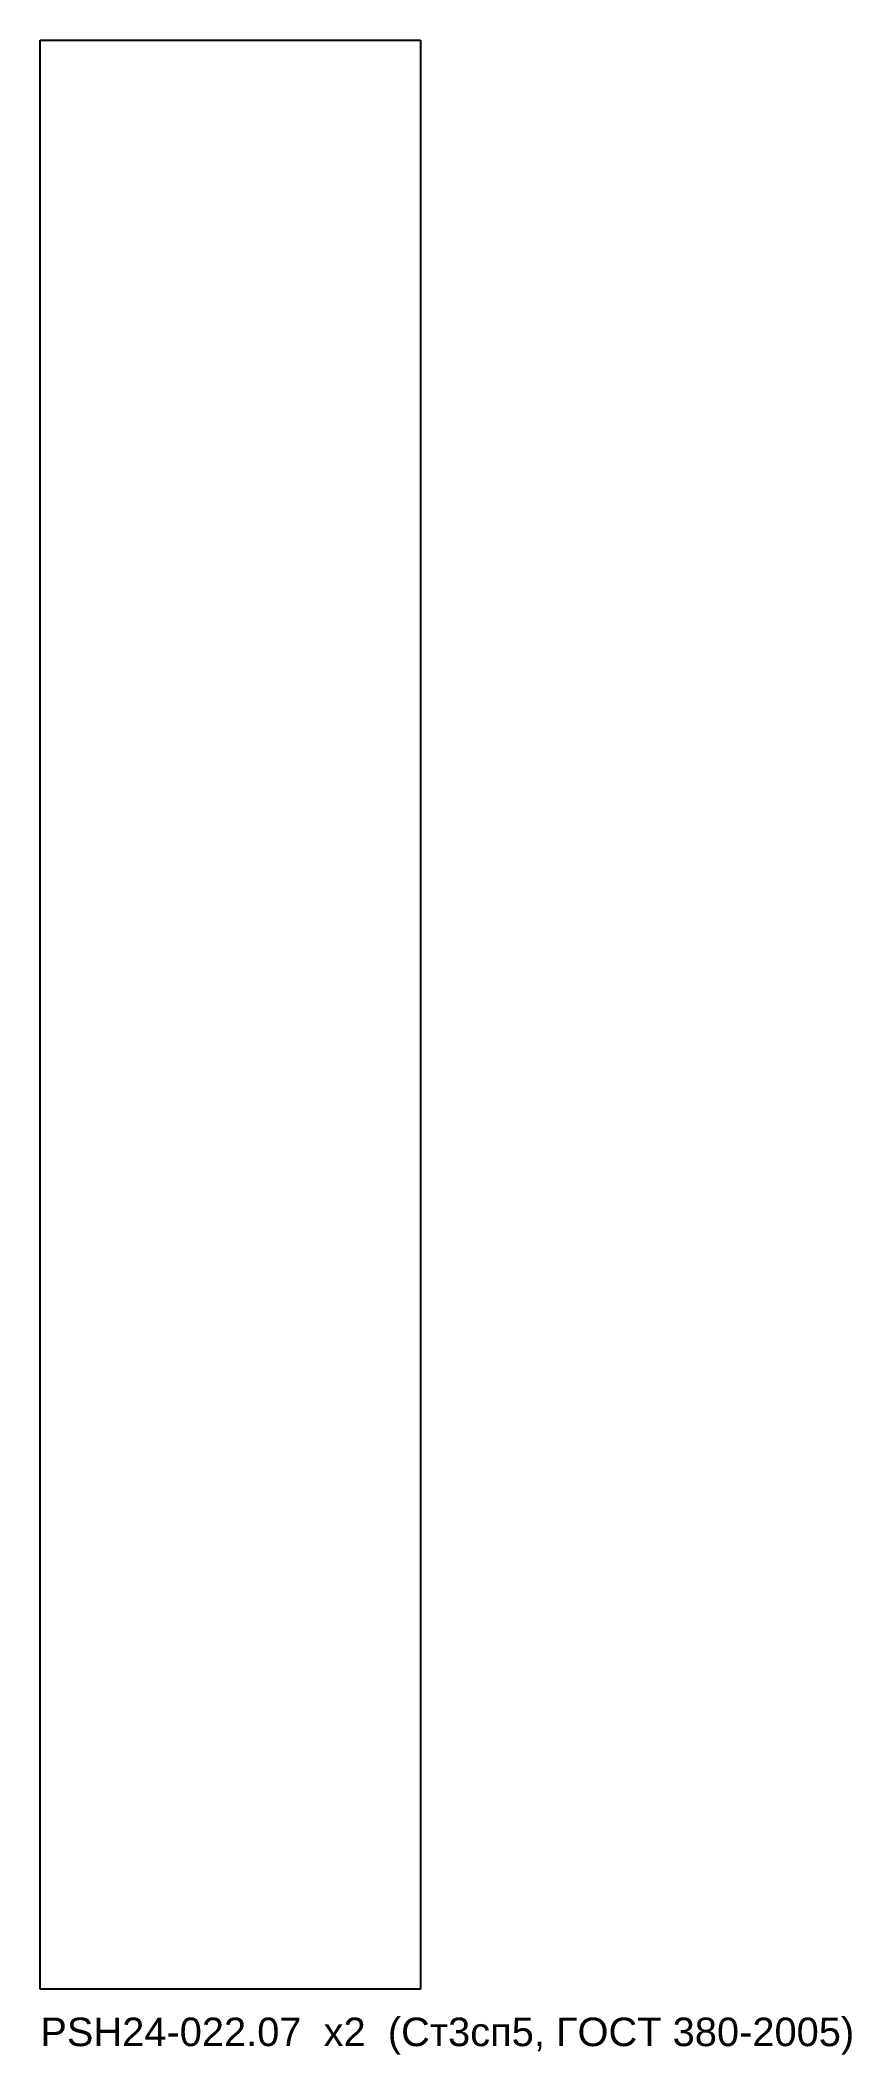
# Model space of a CAD drawing. Header units: millimetres. Extents: x 0 to 171, y -219 to 205.
import ezdxf

# ---------------------------------------------------------------- set-up
doc = ezdxf.new("R2010")
doc.units = ezdxf.units.MM
doc.layers.add('CUT', color=1, linetype='Continuous')
doc.layers.add('MARK', color=5, linetype='Continuous')
doc.styles.add('GOST', font='Arial')

msp = doc.modelspace()

# ---------------------------------------------------------------- linework, layer by layer
at = {"layer": 'CUT'}
for p, q in [((0, 205), (80, 205)), ((0, -205), (0, 205)), ((80, 205), (80, -205)), ((80, -205), (0, -205))]:
    msp.add_line(p, q, dxfattribs=at)

# ---------------------------------------------------------------- texts
at = {"layer": 'MARK', "style": 'GOST'}
msp.add_text('PSH24-022.07  x2  (Ст3сп5, ГОСТ 380-2005)', height=6, dxfattribs=at).set_placement((0, -217))

doc.saveas('drawing.dxf')
